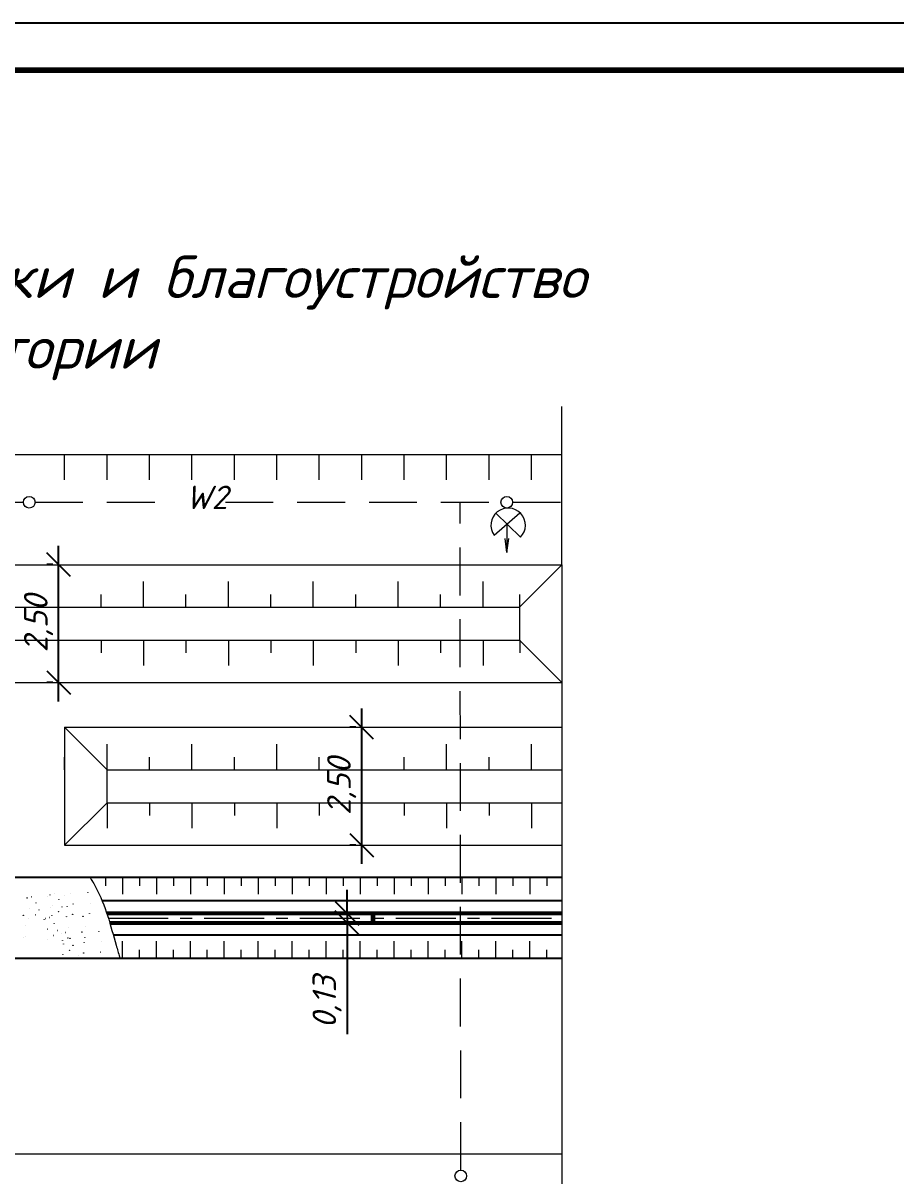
# Model space of a CAD drawing. Header units: millimetres. Extents: x 27137 to 30937, y -4667 to -569.
# Drawn here: x 30285.7 to 30378.2, y -3976 to -3853.7 of the extents above; entities that cross this region are included whole.
import ezdxf

# ---------------------------------------------------------------- set-up
doc = ezdxf.new("R2010")
doc.units = ezdxf.units.MM
doc.header["$LTSCALE"] = 0.4
doc.linetypes.add('осевая', pattern=[50.8, 31.75, -6.35, 6.35, -6.35])
doc.linetypes.add('штриховаяX2', pattern=[38.1, 25.4, -12.7])
doc.styles.add('Isocpeur', font='isocpeui.ttf', dxfattribs={"height": 2.5})
doc.styles.get("Standard").update_dxf_attribs({"font": 'isocpeui.ttf', "height": 2.5})
doc.dimstyles.new('06', dxfattribs={"dimtxt": 2.5, "dimasz": 2.5, "dimexe": 1.25, "dimexo": 0.625, "dimtad": 1, "dimdec": 0, "dimlfac": 200, "dimtxsty": 'Standard', "dimblk": 'OBLIQUE', "dimcen": 2.5, "dimdle": 2, "dimadec": 0, "dimazin": 0, "dimtfac": 1, "dimtdec": 0, "dimtmove": 0, "dimatfit": 3, "dimldrblk": 'OBLIQUE', "dimfxl": 1, "dimarcsym": 0})

# ---------------------------------------------------------------- blocks, each defined once
blk = doc.blocks.new('_Oblique')
at = {"color": 0, "linetype": 'ByBlock', "lineweight": -2}
blk.add_line((-0.5, -0.5), (0.5, 0.5), dxfattribs=at)
blk = doc.blocks.new('*D281')
at = {"color": 0, "lineweight": -2, "transparency": 16777216}
for p, q in [((30289.43, -3925.68), (30289.43, -3909.18)), ((30288.8, -3911.18), (30288.18, -3911.18)), ((30288.8, -3923.68), (30288.18, -3923.68))]:
    blk.add_line(p, q, dxfattribs=at)
at = {"layer": 'Defpoints', "color": 0, "transparency": 16777216}
for p in [(30289.43, -3911.18), (30289.43, -3911.18), (30289.43, -3923.68)]:
    blk.add_point(p, dxfattribs=at)
at = {"color": 0, "lineweight": -2, "transparency": 16777216, "xscale": 2.5, "yscale": 2.5, "zscale": 2.5}
for p, rotation in [((30289.43, -3911.18), 90), ((30289.43, -3923.68), 270)]:
    blk.add_blockref('_Oblique', p, dxfattribs=dict(at, rotation=rotation))
at = {"color": 0, "lineweight": 15, "transparency": 16777216, "insert": (30287.3, -3917.43), "char_height": 2.5, "attachment_point": 5, "rotation": 90, "style": 'Isocpeur'}
blk.add_mtext('2,50', dxfattribs=at)
blk = doc.blocks.new('*D286')
at = {"color": 0, "lineweight": -2, "transparency": 16777216}
for p, q in [((30321.57, -3942.93), (30321.57, -3926.43)), ((30320.94, -3928.43), (30320.32, -3928.43)), ((30320.94, -3940.93), (30320.32, -3940.93))]:
    blk.add_line(p, q, dxfattribs=at)
at = {"layer": 'Defpoints', "color": 0, "transparency": 16777216}
for p in [(30321.57, -3928.43), (30321.57, -3928.43), (30321.57, -3940.93)]:
    blk.add_point(p, dxfattribs=at)
at = {"color": 0, "lineweight": -2, "transparency": 16777216, "xscale": 2.5, "yscale": 2.5, "zscale": 2.5}
for p, rotation in [((30321.57, -3928.43), 90), ((30321.57, -3940.93), 270)]:
    blk.add_blockref('_Oblique', p, dxfattribs=dict(at, rotation=rotation))
at = {"color": 0, "lineweight": 15, "transparency": 16777216, "insert": (30319.44, -3934.68), "char_height": 2.5, "attachment_point": 5, "rotation": 90, "style": 'Isocpeur'}
blk.add_mtext('2,50', dxfattribs=at)
blk = doc.blocks.new('*D348')
at = {"color": 0, "lineweight": -2, "transparency": 16777216}
for p, q in [((30320.01, -3948.16), (30320.01, -3945.66)), ((30322.98, -3948.16), (30318.76, -3948.16)), ((30320.01, -3948.16), (30320.01, -3949.16)), ((30322.98, -3949.16), (30318.76, -3949.16)), ((30320.01, -3949.16), (30320.01, -3960.99))]:
    blk.add_line(p, q, dxfattribs=at)
at = {"layer": 'Defpoints', "color": 0, "transparency": 16777216}
for p in [(30323.6, -3948.16), (30320.01, -3949.16), (30323.6, -3949.16)]:
    blk.add_point(p, dxfattribs=at)
at = {"color": 0, "lineweight": -2, "transparency": 16777216, "xscale": 2.5, "yscale": 2.5, "zscale": 2.5}
for p, rotation in [((30320.01, -3948.16), 270), ((30320.01, -3949.16), 90)]:
    blk.add_blockref('_Oblique', p, dxfattribs=dict(at, rotation=rotation))
at = {"color": 0, "lineweight": 15, "transparency": 16777216, "insert": (30317.89, -3957.58), "char_height": 2.5, "attachment_point": 5, "rotation": 90, "style": 'Isocpeur'}
blk.add_mtext('0,13', dxfattribs=at)

msp = doc.modelspace()

# ---------------------------------------------------------------- linework, layer by layer
at = {"lineweight": 15, "ltscale": 0.5}
for p, q in [((30342.7796, -3899.4052), (30342.7796, -3894.4052)), ((30342.7796, -3911.1827), (30342.7796, -3899.4052)), ((30335.6055, -3908.0695), (30338.3396, -3905.6708)), ((30338.397, -3908.2771), (30335.7797, -3905.7271)), ((30336.9622, -3906.8793), (30336.9622, -3909.8903)), ((30336.9622, -3909.8903), (30336.7681, -3908.4203)), ((30336.9622, -3909.8903), (30337.1537, -3908.424)), ((30239.928, -3911.1827), (30342.7796, -3911.1827)), ((30342.7796, -3911.1827), (30342.7796, -3997.7293)), ((30244.428, -3915.6827), (30338.2796, -3915.6827)), ((30338.2796, -3915.6827), (30338.2796, -3919.1827)), ((30244.428, -3919.1827), (30338.2796, -3919.1827)), ((30239.928, -3923.6827), (30342.7796, -3923.6827)), ((30290.0667, -3928.4327), (30342.7796, -3928.4327)), ((30290.0667, -3928.4327), (30290.0667, -3940.9327)), ((30294.5667, -3932.9327), (30342.7796, -3932.9327)), ((30294.5667, -3936.4327), (30294.5667, -3932.9327)), ((30294.5667, -3936.4327), (30342.7796, -3936.4327)), ((30290.0667, -3940.9327), (30342.7796, -3940.9327)), ((30294.5339, -3948.1601), (30311.9975, -3948.1601)), ((29807.928, -3973.6827), (30342.7796, -3973.6827))]:
    msp.add_line(p, q, dxfattribs=at)
at = {"lineweight": 15}
for p, q in [((29807.928, -3899.4868), (30342.7796, -3899.4868)), ((30290.0667, -3902.1868), (30290.0667, -3899.4868)), ((30294.5667, -3902.1868), (30294.5667, -3899.4868)), ((30299.0667, -3902.1868), (30299.0667, -3899.4868)), ((30303.5667, -3902.1868), (30303.5667, -3899.4868)), ((30308.0667, -3902.1868), (30308.0667, -3899.4868)), ((30312.5667, -3902.1868), (30312.5667, -3899.4868)), ((30317.0667, -3902.1868), (30317.0667, -3899.4868)), ((30317.0667, -3902.1868), (30317.0667, -3899.4868)), ((30321.5667, -3902.1868), (30321.5667, -3899.4868)), ((30321.5667, -3902.1868), (30321.5667, -3899.4868)), ((30326.0667, -3902.1868), (30326.0667, -3899.4868)), ((30330.5667, -3902.1868), (30330.5667, -3899.4868)), ((30335.0667, -3902.1868), (30335.0667, -3899.4868)), ((30335.0667, -3902.1868), (30335.0667, -3899.4868)), ((30339.5667, -3902.1868), (30339.5667, -3899.4868)), ((30342.7796, -3911.1827), (30338.2796, -3915.6827)), ((30289.428, -3915.6827), (30289.428, -3912.9827)), ((30289.428, -3915.6827), (30289.428, -3912.9827)), ((30289.428, -3915.6827), (30289.428, -3912.9827)), ((30289.428, -3915.6827), (30289.428, -3912.9827)), ((30289.428, -3915.6827), (30289.428, -3912.9827)), ((30289.428, -3915.6827), (30289.428, -3912.9827)), ((30289.428, -3915.6827), (30289.428, -3912.9827)), ((30289.428, -3915.6827), (30289.428, -3912.9827)), ((30289.428, -3915.6827), (30289.428, -3912.9827)), ((30289.428, -3915.6827), (30289.428, -3912.9827)), ((30298.428, -3915.6827), (30298.428, -3912.9827)), ((30298.428, -3915.6827), (30298.428, -3912.9827)), ((30298.428, -3915.6827), (30298.428, -3912.9827)), ((30298.428, -3915.6827), (30298.428, -3912.9827)), ((30307.428, -3915.6827), (30307.428, -3912.9827)), ((30307.428, -3915.6827), (30307.428, -3912.9827)), ((30307.428, -3915.6827), (30307.428, -3912.9827)), ((30307.428, -3915.6827), (30307.428, -3912.9827)), ((30307.428, -3915.6827), (30307.428, -3912.9827)), ((30307.428, -3915.6827), (30307.428, -3912.9827)), ((30307.428, -3915.6827), (30307.428, -3912.9827)), ((30307.428, -3915.6827), (30307.428, -3912.9827)), ((30307.428, -3915.6827), (30307.428, -3912.9827)), ((30307.428, -3915.6827), (30307.428, -3912.9827)), ((30307.428, -3915.6827), (30307.428, -3912.9827)), ((30307.428, -3915.6827), (30307.428, -3912.9827)), ((30316.428, -3915.6827), (30316.428, -3912.9827)), ((30316.428, -3915.6827), (30316.428, -3912.9827)), ((30316.428, -3915.6827), (30316.428, -3912.9827)), ((30316.428, -3915.6827), (30316.428, -3912.9827)), ((30316.428, -3915.6827), (30316.428, -3912.9827)), ((30316.428, -3915.6827), (30316.428, -3912.9827)), ((30316.428, -3915.6827), (30316.428, -3912.9827)), ((30316.428, -3915.6827), (30316.428, -3912.9827)), ((30325.428, -3915.6827), (30325.428, -3912.9827)), ((30325.428, -3915.6827), (30325.428, -3912.9827)), ((30325.428, -3915.6827), (30325.428, -3912.9827)), ((30325.428, -3915.6827), (30325.428, -3912.9827)), ((30325.428, -3915.6827), (30325.428, -3912.9827)), ((30325.428, -3915.6827), (30325.428, -3912.9827)), ((30334.428, -3915.6827), (30334.428, -3912.9827)), ((30334.428, -3915.6827), (30334.428, -3912.9827)), ((30334.428, -3915.6827), (30334.428, -3912.9827)), ((30334.428, -3915.6827), (30334.428, -3912.9827)), ((30293.928, -3915.6827), (30293.928, -3914.3327)), ((30293.928, -3915.6827), (30293.928, -3914.3327)), ((30302.928, -3915.6827), (30302.928, -3914.3327)), ((30311.928, -3915.6827), (30311.928, -3914.3327)), ((30311.928, -3915.6827), (30311.928, -3914.3327)), ((30311.928, -3915.6827), (30311.928, -3914.3327)), ((30311.928, -3915.6827), (30311.928, -3914.3327)), ((30320.928, -3915.6827), (30320.928, -3914.3327)), ((30329.928, -3915.6827), (30329.928, -3914.3327)), ((30329.928, -3915.6827), (30329.928, -3914.3327)), ((30338.3422, -3915.6827), (30338.3422, -3914.3327)), ((30289.428, -3919.1827), (30289.428, -3921.8827)), ((30289.428, -3919.1827), (30289.428, -3921.8827)), ((30289.428, -3919.1827), (30289.428, -3921.8827)), ((30289.428, -3919.1827), (30289.428, -3921.8827)), ((30289.428, -3919.1827), (30289.428, -3921.8827)), ((30289.428, -3919.1827), (30289.428, -3921.8827)), ((30289.428, -3919.1827), (30289.428, -3921.8827)), ((30289.428, -3919.1827), (30289.428, -3921.8827)), ((30289.428, -3919.1827), (30289.428, -3921.8827)), ((30289.428, -3919.1827), (30289.428, -3921.8827)), ((30293.928, -3919.1827), (30293.928, -3920.5327)), ((30293.928, -3919.1827), (30293.928, -3920.5327)), ((30298.428, -3919.1827), (30298.428, -3921.8827)), ((30298.428, -3919.1827), (30298.428, -3921.8827)), ((30298.428, -3919.1827), (30298.428, -3921.8827)), ((30298.428, -3919.1827), (30298.428, -3921.8827)), ((30302.928, -3919.1827), (30302.928, -3920.5327)), ((30307.428, -3919.1827), (30307.428, -3921.8827)), ((30307.428, -3919.1827), (30307.428, -3921.8827)), ((30307.428, -3919.1827), (30307.428, -3921.8827)), ((30307.428, -3919.1827), (30307.428, -3921.8827)), ((30307.428, -3919.1827), (30307.428, -3921.8827)), ((30307.428, -3919.1827), (30307.428, -3921.8827)), ((30307.428, -3919.1827), (30307.428, -3921.8827)), ((30307.428, -3919.1827), (30307.428, -3921.8827)), ((30307.428, -3919.1827), (30307.428, -3921.8827)), ((30307.428, -3919.1827), (30307.428, -3921.8827)), ((30307.428, -3919.1827), (30307.428, -3921.8827)), ((30307.428, -3919.1827), (30307.428, -3921.8827)), ((30311.928, -3919.1827), (30311.928, -3920.5327)), ((30311.928, -3919.1827), (30311.928, -3920.5327)), ((30311.928, -3919.1827), (30311.928, -3920.5327)), ((30311.928, -3919.1827), (30311.928, -3920.5327)), ((30316.428, -3919.1827), (30316.428, -3921.8827)), ((30316.428, -3919.1827), (30316.428, -3921.8827)), ((30316.428, -3919.1827), (30316.428, -3921.8827)), ((30316.428, -3919.1827), (30316.428, -3921.8827)), ((30316.428, -3919.1827), (30316.428, -3921.8827)), ((30316.428, -3919.1827), (30316.428, -3921.8827)), ((30316.428, -3919.1827), (30316.428, -3921.8827)), ((30316.428, -3919.1827), (30316.428, -3921.8827)), ((30320.928, -3919.1827), (30320.928, -3920.5327)), ((30325.428, -3919.1827), (30325.428, -3921.8827)), ((30325.428, -3919.1827), (30325.428, -3921.8827)), ((30325.428, -3919.1827), (30325.428, -3921.8827)), ((30325.428, -3919.1827), (30325.428, -3921.8827)), ((30325.428, -3919.1827), (30325.428, -3921.8827)), ((30325.428, -3919.1827), (30325.428, -3921.8827)), ((30329.928, -3919.1827), (30329.928, -3920.5327)), ((30329.928, -3919.1827), (30329.928, -3920.5327)), ((30334.428, -3919.1827), (30334.428, -3921.8827)), ((30334.428, -3919.1827), (30334.428, -3921.8827)), ((30334.428, -3919.1827), (30334.428, -3921.8827)), ((30334.428, -3919.1827), (30334.428, -3921.8827)), ((30338.2796, -3919.1827), (30342.7796, -3923.6827)), ((30338.3422, -3919.1827), (30338.3422, -3920.5327)), ((30290.0667, -3928.4327), (30294.5667, -3932.9327)), ((30294.5667, -3932.9327), (30294.5667, -3930.2327)), ((30294.5667, -3932.9327), (30294.5667, -3930.2327)), ((30294.5667, -3932.9327), (30294.5667, -3930.2327)), ((30294.5667, -3932.9327), (30294.5667, -3930.2327)), ((30294.5667, -3932.9327), (30294.5667, -3930.2327)), ((30294.5667, -3932.9327), (30294.5667, -3930.2327)), ((30294.5667, -3932.9327), (30294.5667, -3930.2327)), ((30294.5667, -3932.9327), (30294.5667, -3930.2327)), ((30303.5667, -3932.9327), (30303.5667, -3930.2327)), ((30303.5667, -3932.9327), (30303.5667, -3930.2327)), ((30312.5667, -3932.9327), (30312.5667, -3930.2327)), ((30312.5667, -3932.9327), (30312.5667, -3930.2327)), ((30312.5667, -3932.9327), (30312.5667, -3930.2327)), ((30312.5667, -3932.9327), (30312.5667, -3930.2327)), ((30312.5667, -3932.9327), (30312.5667, -3930.2327)), ((30312.5667, -3932.9327), (30312.5667, -3930.2327)), ((30312.5667, -3932.9327), (30312.5667, -3930.2327)), ((30312.5667, -3932.9327), (30312.5667, -3930.2327)), ((30321.5667, -3932.9327), (30321.5667, -3930.2327)), ((30321.5667, -3932.9327), (30321.5667, -3930.2327)), ((30330.5667, -3932.9327), (30330.5667, -3930.2327)), ((30330.5667, -3932.9327), (30330.5667, -3930.2327)), ((30330.5667, -3932.9327), (30330.5667, -3930.2327)), ((30330.5667, -3932.9327), (30330.5667, -3930.2327)), ((30330.5667, -3932.9327), (30330.5667, -3930.2327)), ((30330.5667, -3932.9327), (30330.5667, -3930.2327)), ((30330.5667, -3932.9327), (30330.5667, -3930.2327)), ((30330.5667, -3932.9327), (30330.5667, -3930.2327)), ((30339.5667, -3932.9327), (30339.5667, -3930.2327)), ((30339.5667, -3932.9327), (30339.5667, -3930.2327)), ((30290.0667, -3932.9327), (30290.0667, -3931.5827)), ((30299.0667, -3932.9327), (30299.0667, -3931.5827)), ((30308.0667, -3932.9327), (30308.0667, -3931.5827)), ((30317.0667, -3932.9327), (30317.0667, -3931.5827)), ((30326.0667, -3932.9327), (30326.0667, -3931.5827)), ((30335.0667, -3932.9327), (30335.0667, -3931.5827)), ((30294.5667, -3936.4327), (30290.0667, -3940.9327)), ((30294.5667, -3936.4327), (30294.5667, -3939.1327)), ((30294.5667, -3936.4327), (30294.5667, -3939.1327)), ((30294.5667, -3936.4327), (30294.5667, -3939.1327)), ((30294.5667, -3936.4327), (30294.5667, -3939.1327)), ((30294.5667, -3936.4327), (30294.5667, -3939.1327)), ((30294.5667, -3936.4327), (30294.5667, -3939.1327)), ((30294.5667, -3936.4327), (30294.5667, -3939.1327)), ((30294.5667, -3936.4327), (30294.5667, -3939.1327)), ((30299.0667, -3936.4327), (30299.0667, -3937.7827)), ((30303.5667, -3936.4327), (30303.5667, -3939.1327)), ((30303.5667, -3936.4327), (30303.5667, -3939.1327)), ((30303.5667, -3936.4327), (30303.5667, -3939.1327)), ((30303.5667, -3936.4327), (30303.5667, -3939.1327)), ((30303.5667, -3936.4327), (30303.5667, -3939.1327)), ((30303.5667, -3936.4327), (30303.5667, -3939.1327)), ((30303.5667, -3936.4327), (30303.5667, -3939.1327)), ((30303.5667, -3936.4327), (30303.5667, -3939.1327)), ((30308.0667, -3936.4327), (30308.0667, -3937.7827)), ((30308.0667, -3936.4327), (30308.0667, -3937.7827)), ((30312.5667, -3936.4327), (30312.5667, -3939.1327)), ((30312.5667, -3936.4327), (30312.5667, -3939.1327)), ((30312.5667, -3936.4327), (30312.5667, -3939.1327)), ((30312.5667, -3936.4327), (30312.5667, -3939.1327)), ((30312.5667, -3936.4327), (30312.5667, -3939.1327)), ((30312.5667, -3936.4327), (30312.5667, -3939.1327)), ((30312.5667, -3936.4327), (30312.5667, -3939.1327)), ((30312.5667, -3936.4327), (30312.5667, -3939.1327)), ((30312.5667, -3936.4327), (30312.5667, -3939.1327)), ((30312.5667, -3936.4327), (30312.5667, -3939.1327)), ((30312.5667, -3936.4327), (30312.5667, -3939.1327)), ((30312.5667, -3936.4327), (30312.5667, -3939.1327)), ((30312.5667, -3936.4327), (30312.5667, -3939.1327)), ((30312.5667, -3936.4327), (30312.5667, -3939.1327)), ((30312.5667, -3936.4327), (30312.5667, -3939.1327)), ((30312.5667, -3936.4327), (30312.5667, -3939.1327)), ((30312.5667, -3936.4327), (30312.5667, -3939.1327)), ((30312.5667, -3936.4327), (30312.5667, -3939.1327)), ((30317.0667, -3936.4327), (30317.0667, -3937.7827)), ((30317.0667, -3936.4327), (30317.0667, -3937.7827)), ((30317.0667, -3936.4327), (30317.0667, -3937.7827)), ((30321.5667, -3936.4327), (30321.5667, -3939.1327)), ((30321.5667, -3936.4327), (30321.5667, -3939.1327)), ((30321.5667, -3936.4327), (30321.5667, -3939.1327)), ((30321.5667, -3936.4327), (30321.5667, -3939.1327)), ((30321.5667, -3936.4327), (30321.5667, -3939.1327)), ((30321.5667, -3936.4327), (30321.5667, -3939.1327)), ((30321.5667, -3936.4327), (30321.5667, -3939.1327)), ((30321.5667, -3936.4327), (30321.5667, -3939.1327)), ((30326.0667, -3936.4327), (30326.0667, -3937.7827)), ((30326.0667, -3936.4327), (30326.0667, -3937.7827)), ((30330.5667, -3936.4327), (30330.5667, -3939.1327)), ((30330.5667, -3936.4327), (30330.5667, -3939.1327)), ((30330.5667, -3936.4327), (30330.5667, -3939.1327)), ((30330.5667, -3936.4327), (30330.5667, -3939.1327)), ((30330.5667, -3936.4327), (30330.5667, -3939.1327)), ((30330.5667, -3936.4327), (30330.5667, -3939.1327)), ((30330.5667, -3936.4327), (30330.5667, -3939.1327)), ((30330.5667, -3936.4327), (30330.5667, -3939.1327)), ((30330.5667, -3936.4327), (30330.5667, -3939.1327)), ((30330.5667, -3936.4327), (30330.5667, -3939.1327)), ((30330.5667, -3936.4327), (30330.5667, -3939.1327)), ((30330.5667, -3936.4327), (30330.5667, -3939.1327)), ((30330.5667, -3936.4327), (30330.5667, -3939.1327)), ((30330.5667, -3936.4327), (30330.5667, -3939.1327)), ((30330.5667, -3936.4327), (30330.5667, -3939.1327)), ((30330.5667, -3936.4327), (30330.5667, -3939.1327)), ((30330.5667, -3936.4327), (30330.5667, -3939.1327)), ((30330.5667, -3936.4327), (30330.5667, -3939.1327)), ((30335.0667, -3936.4327), (30335.0667, -3937.7827)), ((30335.0667, -3936.4327), (30335.0667, -3937.7827)), ((30339.5667, -3936.4327), (30339.5667, -3939.1327)), ((30339.5667, -3936.4327), (30339.5667, -3939.1327)), ((30294.3942, -3944.3311), (30294.3942, -3945.2311)), ((30296.1942, -3944.3311), (30296.1942, -3946.1311)), ((30297.9942, -3944.3311), (30297.9942, -3945.2311)), ((30297.9942, -3944.3311), (30297.9942, -3945.2311)), ((30297.9942, -3944.3311), (30297.9942, -3945.2311)), ((30299.7942, -3944.3311), (30299.7942, -3946.1311)), ((30299.7942, -3944.3311), (30299.7942, -3946.1311)), ((30299.7942, -3944.3311), (30299.7942, -3946.1311)), ((30299.7942, -3944.3311), (30299.7942, -3946.1311)), ((30301.5942, -3944.3311), (30301.5942, -3945.2311)), ((30301.5942, -3944.3311), (30301.5942, -3945.2311)), ((30301.5942, -3944.3311), (30301.5942, -3945.2311)), ((30303.3942, -3944.3311), (30303.3942, -3946.1311)), ((30303.3942, -3944.3311), (30303.3942, -3946.1311)), ((30303.3942, -3944.3311), (30303.3942, -3946.1311)), ((30303.3942, -3944.3311), (30303.3942, -3946.1311)), ((30305.1942, -3944.3311), (30305.1942, -3945.2311)), ((30305.1942, -3944.3311), (30305.1942, -3945.2311)), ((30305.1942, -3944.3311), (30305.1942, -3945.2311)), ((30306.9942, -3944.3311), (30306.9942, -3946.1311)), ((30306.9942, -3944.3311), (30306.9942, -3946.1311)), ((30306.9942, -3944.3311), (30306.9942, -3946.1311)), ((30306.9942, -3944.3311), (30306.9942, -3946.1311)), ((30308.7942, -3944.3311), (30308.7942, -3945.2311)), ((30308.7942, -3944.3311), (30308.7942, -3945.2311)), ((30308.7942, -3944.3311), (30308.7942, -3945.2311)), ((30310.5942, -3944.3311), (30310.5942, -3946.1311)), ((30310.5942, -3944.3311), (30310.5942, -3946.1311)), ((30310.5942, -3944.3311), (30310.5942, -3946.1311)), ((30310.5942, -3944.3311), (30310.5942, -3946.1311)), ((30312.3942, -3944.3311), (30312.3942, -3945.2311)), ((30312.3942, -3944.3311), (30312.3942, -3945.2311)), ((30312.3942, -3944.3311), (30312.3942, -3945.2311)), ((30314.1942, -3944.3311), (30314.1942, -3946.1311)), ((30314.1942, -3944.3311), (30314.1942, -3946.1311)), ((30314.1942, -3944.3311), (30314.1942, -3946.1311)), ((30314.1942, -3944.3311), (30314.1942, -3946.1311)), ((30315.9942, -3944.3311), (30315.9942, -3945.2311)), ((30315.9942, -3944.3311), (30315.9942, -3945.2311)), ((30315.9942, -3944.3311), (30315.9942, -3945.2311)), ((30317.7942, -3944.3311), (30317.7942, -3946.1311)), ((30317.7942, -3944.3311), (30317.7942, -3946.1311)), ((30317.7942, -3944.3311), (30317.7942, -3946.1311)), ((30317.7942, -3944.3311), (30317.7942, -3946.1311)), ((30319.5942, -3944.3311), (30319.5942, -3945.2311)), ((30319.5942, -3944.3311), (30319.5942, -3945.2311)), ((30319.5942, -3944.3311), (30319.5942, -3945.2311)), ((30321.3942, -3944.3311), (30321.3942, -3946.1311)), ((30321.3942, -3944.3311), (30321.3942, -3946.1311)), ((30321.3942, -3944.3311), (30321.3942, -3946.1311)), ((30321.3942, -3944.3311), (30321.3942, -3946.1311)), ((30323.1942, -3944.3311), (30323.1942, -3945.2311)), ((30323.1942, -3944.3311), (30323.1942, -3945.2311)), ((30323.1942, -3944.3311), (30323.1942, -3945.2311)), ((30324.9942, -3944.3311), (30324.9942, -3946.1311)), ((30324.9942, -3944.3311), (30324.9942, -3946.1311)), ((30324.9942, -3944.3311), (30324.9942, -3946.1311)), ((30324.9942, -3944.3311), (30324.9942, -3946.1311)), ((30326.7942, -3944.3311), (30326.7942, -3945.2311)), ((30326.7942, -3944.3311), (30326.7942, -3945.2311)), ((30326.7942, -3944.3311), (30326.7942, -3945.2311)), ((30328.5942, -3944.3311), (30328.5942, -3946.1311)), ((30328.5942, -3944.3311), (30328.5942, -3946.1311)), ((30328.5942, -3944.3311), (30328.5942, -3946.1311)), ((30328.5942, -3944.3311), (30328.5942, -3946.1311)), ((30330.3942, -3944.3311), (30330.3942, -3945.2311)), ((30330.3942, -3944.3311), (30330.3942, -3945.2311)), ((30330.3942, -3944.3311), (30330.3942, -3945.2311)), ((30332.1942, -3944.3311), (30332.1942, -3946.1311)), ((30332.1942, -3944.3311), (30332.1942, -3946.1311)), ((30332.1942, -3944.3311), (30332.1942, -3946.1311)), ((30332.1942, -3944.3311), (30332.1942, -3946.1311)), ((30333.9942, -3944.3311), (30333.9942, -3945.2311)), ((30333.9942, -3944.3311), (30333.9942, -3945.2311)), ((30333.9942, -3944.3311), (30333.9942, -3945.2311)), ((30333.9942, -3944.3311), (30333.9942, -3945.2311)), ((30335.7942, -3944.3311), (30335.7942, -3946.1311)), ((30335.7942, -3944.3311), (30335.7942, -3946.1311)), ((30335.7942, -3944.3311), (30335.7942, -3946.1311)), ((30335.7942, -3944.3311), (30335.7942, -3946.1311)), ((30335.7942, -3944.3311), (30335.7942, -3946.1311)), ((30337.5942, -3944.3311), (30337.5942, -3945.2311)), ((30337.5942, -3944.3311), (30337.5942, -3945.2311)), ((30337.5942, -3944.3311), (30337.5942, -3945.2311)), ((30337.5942, -3944.3311), (30337.5942, -3945.2311)), ((30337.5942, -3944.3311), (30337.5942, -3945.2311)), ((30339.3942, -3944.3311), (30339.3942, -3946.1311)), ((30339.3942, -3944.3311), (30339.3942, -3946.1311)), ((30339.3942, -3944.3311), (30339.3942, -3946.1311)), ((30339.3942, -3944.3311), (30339.3942, -3946.1311)), ((30339.3942, -3944.3311), (30339.3942, -3946.1311)), ((30339.3942, -3944.3311), (30339.3942, -3946.1311)), ((30339.3942, -3944.3311), (30339.3942, -3946.1311)), ((30341.1942, -3944.3311), (30341.1942, -3945.2311)), ((30341.1942, -3944.3311), (30341.1942, -3945.2311)), ((30296.1942, -3952.9311), (30296.1942, -3951.1311)), ((30297.9942, -3952.9311), (30297.9942, -3952.0311)), ((30299.7942, -3952.9311), (30299.7942, -3951.1311)), ((30301.5942, -3952.9311), (30301.5942, -3952.0311)), ((30301.5942, -3952.9311), (30301.5942, -3952.0311)), ((30303.3942, -3952.9311), (30303.3942, -3951.1311)), ((30303.3942, -3952.9311), (30303.3942, -3951.1311)), ((30303.3942, -3952.9311), (30303.3942, -3951.1311)), ((30305.1942, -3952.9311), (30305.1942, -3952.0311)), ((30305.1942, -3952.9311), (30305.1942, -3952.0311)), ((30305.1942, -3952.9311), (30305.1942, -3952.0311)), ((30306.9942, -3952.9311), (30306.9942, -3951.1311)), ((30308.7942, -3952.9311), (30308.7942, -3952.0311)), ((30308.7942, -3952.9311), (30308.7942, -3952.0311)), ((30310.5942, -3952.9311), (30310.5942, -3951.1311)), ((30310.5942, -3952.9311), (30310.5942, -3951.1311)), ((30310.5942, -3952.9311), (30310.5942, -3951.1311)), ((30312.3942, -3952.9311), (30312.3942, -3952.0311)), ((30312.3942, -3952.9311), (30312.3942, -3952.0311)), ((30312.3942, -3952.9311), (30312.3942, -3952.0311)), ((30314.1942, -3952.9311), (30314.1942, -3951.1311)), ((30315.9942, -3952.9311), (30315.9942, -3952.0311)), ((30315.9942, -3952.9311), (30315.9942, -3952.0311)), ((30317.7942, -3952.9311), (30317.7942, -3951.1311)), ((30317.7942, -3952.9311), (30317.7942, -3951.1311)), ((30317.7942, -3952.9311), (30317.7942, -3951.1311)), ((30319.5942, -3952.9311), (30319.5942, -3952.0311)), ((30319.5942, -3952.9311), (30319.5942, -3952.0311)), ((30319.5942, -3952.9311), (30319.5942, -3952.0311)), ((30321.3942, -3952.9311), (30321.3942, -3951.1311)), ((30323.1942, -3952.9311), (30323.1942, -3952.0311)), ((30323.1942, -3952.9311), (30323.1942, -3952.0311)), ((30324.9942, -3952.9311), (30324.9942, -3951.1311)), ((30324.9942, -3952.9311), (30324.9942, -3951.1311)), ((30324.9942, -3952.9311), (30324.9942, -3951.1311)), ((30326.7942, -3952.9311), (30326.7942, -3952.0311)), ((30326.7942, -3952.9311), (30326.7942, -3952.0311)), ((30326.7942, -3952.9311), (30326.7942, -3952.0311)), ((30328.5942, -3952.9311), (30328.5942, -3951.1311)), ((30330.3942, -3952.9311), (30330.3942, -3952.0311)), ((30330.3942, -3952.9311), (30330.3942, -3952.0311)), ((30332.1942, -3952.9311), (30332.1942, -3951.1311)), ((30332.1942, -3952.9311), (30332.1942, -3951.1311)), ((30332.1942, -3952.9311), (30332.1942, -3951.1311)), ((30333.9942, -3952.9311), (30333.9942, -3952.0311)), ((30333.9942, -3952.9311), (30333.9942, -3952.0311)), ((30333.9942, -3952.9311), (30333.9942, -3952.0311)), ((30335.7942, -3952.9311), (30335.7942, -3951.1311)), ((30337.5942, -3952.9311), (30337.5942, -3952.0311)), ((30337.5942, -3952.9311), (30337.5942, -3952.0311)), ((30339.3942, -3952.9311), (30339.3942, -3951.1311)), ((30339.3942, -3952.9311), (30339.3942, -3951.1311)), ((30339.3942, -3952.9311), (30339.3942, -3951.1311)), ((30341.1942, -3952.9311), (30341.1942, -3952.0311)), ((30341.1942, -3952.9311), (30341.1942, -3952.0311))]:
    msp.add_line(p, q, dxfattribs=at)
at = {"linetype": 'штриховаяX2', "lineweight": 15, "ltscale": 0.5}
for p, q in [((30236.3579, -3904.5546), (30285.6954, -3904.5546)), ((30286.9286, -3904.5546), (30302.0704, -3904.5546)), ((30307.1044, -3904.5546), (30336.3312, -3904.5546)), ((30332.0677, -3975.4), (30331.9973, -3904.5546)), ((30337.5644, -3904.5546), (30342.7796, -3904.5546))]:
    msp.add_line(p, q, dxfattribs=at)
at = {"ltscale": 0.5}
for p, q in [((30278.0036, -3944.3311), (30342.7796, -3944.3311)), ((30294.0332, -3946.8014), (30342.7796, -3946.7965)), ((30295.2244, -3950.4614), (30342.7796, -3950.4527)), ((30252.8433, -3952.9311), (30342.7796, -3952.9311))]:
    msp.add_line(p, q, dxfattribs=at)
at = {"lineweight": 53, "ltscale": 0.5}
for p, q in [((30294.5339, -3948.1601), (30342.7796, -3948.1601)), ((30294.8494, -3949.1601), (30312.0345, -3949.1601)), ((30294.8494, -3949.1601), (30342.7796, -3949.1601))]:
    msp.add_line(p, q, dxfattribs=at)
at = {"lineweight": 60, "ltscale": 0.5}
msp.add_line((30322.7308, -3948.1601), (30322.7308, -3949.1601), dxfattribs=at)
at = {"linetype": 'осевая', "lineweight": 15, "ltscale": 0.5}
msp.add_line((30294.6961, -3948.6608), (30342.7796, -3948.6601), dxfattribs=at)
at = {"color": 7, "lineweight": -3}
for points in [[(29766.0721, -4447.7376), (30607.0721, -4447.7376), (30607.0721, -3853.7376), (29766.0721, -3853.7376)], [(29786.0721, -4442.7376), (30602.0721, -4442.7376), (30602.0721, -3858.7376), (29786.0721, -3858.7376)]]:
    msp.add_lwpolyline(points, close=True, dxfattribs=at)
at = {"const_width": 0.6}
msp.add_lwpolyline([(29786.0721, -4442.7376), (29786.0721, -3858.7376), (30602.0721, -3858.7376), (30602.0721, -4442.7376), (29786.0721, -4442.7376)], dxfattribs=at)
at = {"lineweight": 15, "ltscale": 0.5}
for centre in [(30286.312, -3904.5638), (30336.9478, -3904.5638), (30332.0683, -3976.0166)]:
    msp.add_circle(centre, 0.6167, dxfattribs=at)
at = {"lineweight": 15}
for centre, radius in [((30286.085, -3946.528), 0.0095), ((30286.5626, -3946.4211), 0.0096), ((30287.0252, -3947.0433), 0.00596), ((30288.2917, -3946.3839), 0.0095), ((30288.5206, -3946.199), 0.0095), ((30288.9982, -3946.0921), 0.0096), ((30289.4608, -3946.7144), 0.00596), ((30290.0825, -3946.2998), 0.0095), ((30290.7273, -3946.055), 0.0095), ((30292.5181, -3945.9708), 0.0095), ((30292.7675, -3947.0933), 0.00596), ((30285.694, -3948.3695), 0.0095), ((30286.3344, -3947.6504), 0.00596), ((30286.9652, -3948.3233), 0.0095), ((30287.3493, -3947.7962), 0.0096), ((30288.5411, -3947.5064), 0.00596), ((30288.77, -3947.3215), 0.00596), ((30289.4008, -3947.9943), 0.0095), ((30289.7849, -3947.4672), 0.0096), ((30290.3319, -3947.4223), 0.00596), ((30290.9167, -3948.2738), 0.0096), ((30290.9767, -3947.1774), 0.00596), ((30292.7074, -3948.1897), 0.0096), ((30285.9434, -3949.4919), 0.00596), ((30286.2743, -3948.7468), 0.0096), ((30287.9055, -3948.8387), 0.00596), ((30288.0223, -3948.7122), 0.0095), ((30288.4811, -3948.6028), 0.0096), ((30288.4999, -3948.6053), 0.0096), ((30288.7099, -3948.4179), 0.0096), ((30288.9626, -3949.2276), 0.00596), ((30290.229, -3948.5682), 0.0095), ((30290.2718, -3948.5187), 0.0096), ((30290.3411, -3948.5097), 0.00596), ((30292.0198, -3948.484), 0.0095), ((30292.2692, -3949.6065), 0.00596), ((30285.7067, -3950.7276), 0.00596), ((30285.8833, -3950.5883), 0.0096), ((30288.2717, -3949.8347), 0.00596), ((30288.9025, -3950.5075), 0.0095), ((30289.2866, -3949.9805), 0.0096), ((30289.6924, -3950.2956), 0.0095), ((30290.17, -3950.1887), 0.0096), ((30290.4184, -3950.787), 0.0096), ((30290.4784, -3949.6907), 0.00596), ((30290.6327, -3950.811), 0.00596), ((30291.8992, -3950.1515), 0.0095), ((30292.2091, -3950.7029), 0.0096), ((30293.6899, -3950.0674), 0.0095), ((30288.2116, -3950.9311), 0.0096), ((30289.8428, -3951.0229), 0.00596), ((30289.9418, -3951.4181), 0.00596), ((30290.9568, -3951.5638), 0.0096), ((30292.1486, -3951.274), 0.00596), ((30293.9393, -3951.1899), 0.00596), ((30289.8817, -3952.5145), 0.0096), ((30290.5726, -3952.0909), 0.0095), ((30291.5129, -3952.6063), 0.00596), ((30292.0885, -3952.3704), 0.0096), ((30293.8792, -3952.2863), 0.0096)]:
    msp.add_circle(centre, radius, dxfattribs=at)
at = {"lineweight": 15, "ltscale": 0.5}
msp.add_arc((30337.0883, -3907.0021), 1.8271, 315.74633, 215.748105, dxfattribs=at)
msp.add_open_spline([(30292.7493, -3944.3311), (30292.843, -3944.4864), (30292.9367, -3944.6417), (30293.0304, -3944.797), (30293.0421, -3944.8163), (30293.0537, -3944.8357), (30293.0654, -3944.8551), (30293.175, -3945.0377), (30294.3458, -3947.0906), (30295.0431, -3949.8854), (30295.7694, -3952.3845), (30295.8934, -3952.7951), (30295.895, -3952.8004), (30295.8966, -3952.8057), (30295.8982, -3952.811), (30295.9103, -3952.851), (30295.9224, -3952.891), (30295.9345, -3952.9311)], degree=3, knots=[4.30879899, 4.30879899, 4.30879899, 4.30879899, 4.85770619, 4.85770619, 4.85770619, 4.92609065, 4.92609065, 4.92609065, 5.57085721, 12.08303713, 13.37086726, 13.37086726, 13.37086726, 13.38752556, 13.38752556, 13.38752556, 13.51306493, 13.51306493, 13.51306493, 13.51306493], dxfattribs=at)

# ---------------------------------------------------------------- texts
at = {"lineweight": 15, "insert": (30282.9976, -3891.6224), "char_height": 4.5, "attachment_point": 8, "style": 'Isocpeur'}
msp.add_mtext_dynamic_manual_height_columns('Схема обратной засыпки и благоустройство территории', width=148.56988, gutter_width=12.5, heights=[0], dxfattribs=at)
at = {"linetype": 'штриховаяX2', "lineweight": 15, "insert": (30302.8856, -3902.8017), "char_height": 2.48181, "attachment_point": 1, "style": 'Isocpeur'}
msp.add_mtext_dynamic_manual_height_columns('W2', width=3.719358, gutter_width=12.5, heights=[0], dxfattribs=at)

# ---------------------------------------------------------------- dimensions: what is measured, and where the dimension line sits
at = {"lineweight": 15}
for p1, p2, picture, middle in [((30289.428, -3923.6827), (30289.428, -3911.1827), '*D281', (30287.303, -3917.4327)), ((30321.5667, -3940.9327), (30321.5667, -3928.4327), '*D286', (30319.4417, -3934.6827))]:
    dim = msp.add_aligned_dim(p1=p1, p2=p2, distance=0, text='2,50', dimstyle='06', override={"dimtxsty": 'Isocpeur'}, dxfattribs=at)
    dim.commit()
    dim.dimension.update_dxf_attribs({"geometry": picture, "text_midpoint": middle})
dim = msp.add_linear_dim(base=(30320.0116, -3949.1601), p1=(30323.6035, -3948.1601), p2=(30323.6035, -3949.1601), angle=90, text='0,13', dimstyle='06', override={"dimtxsty": 'Isocpeur'}, dxfattribs=at)
dim.commit()
dim.dimension.update_dxf_attribs({"geometry": '*D348', "text_midpoint": (30320.0116, -3957.5768), "dimtype": 160})

doc.saveas('drawing.dxf')
